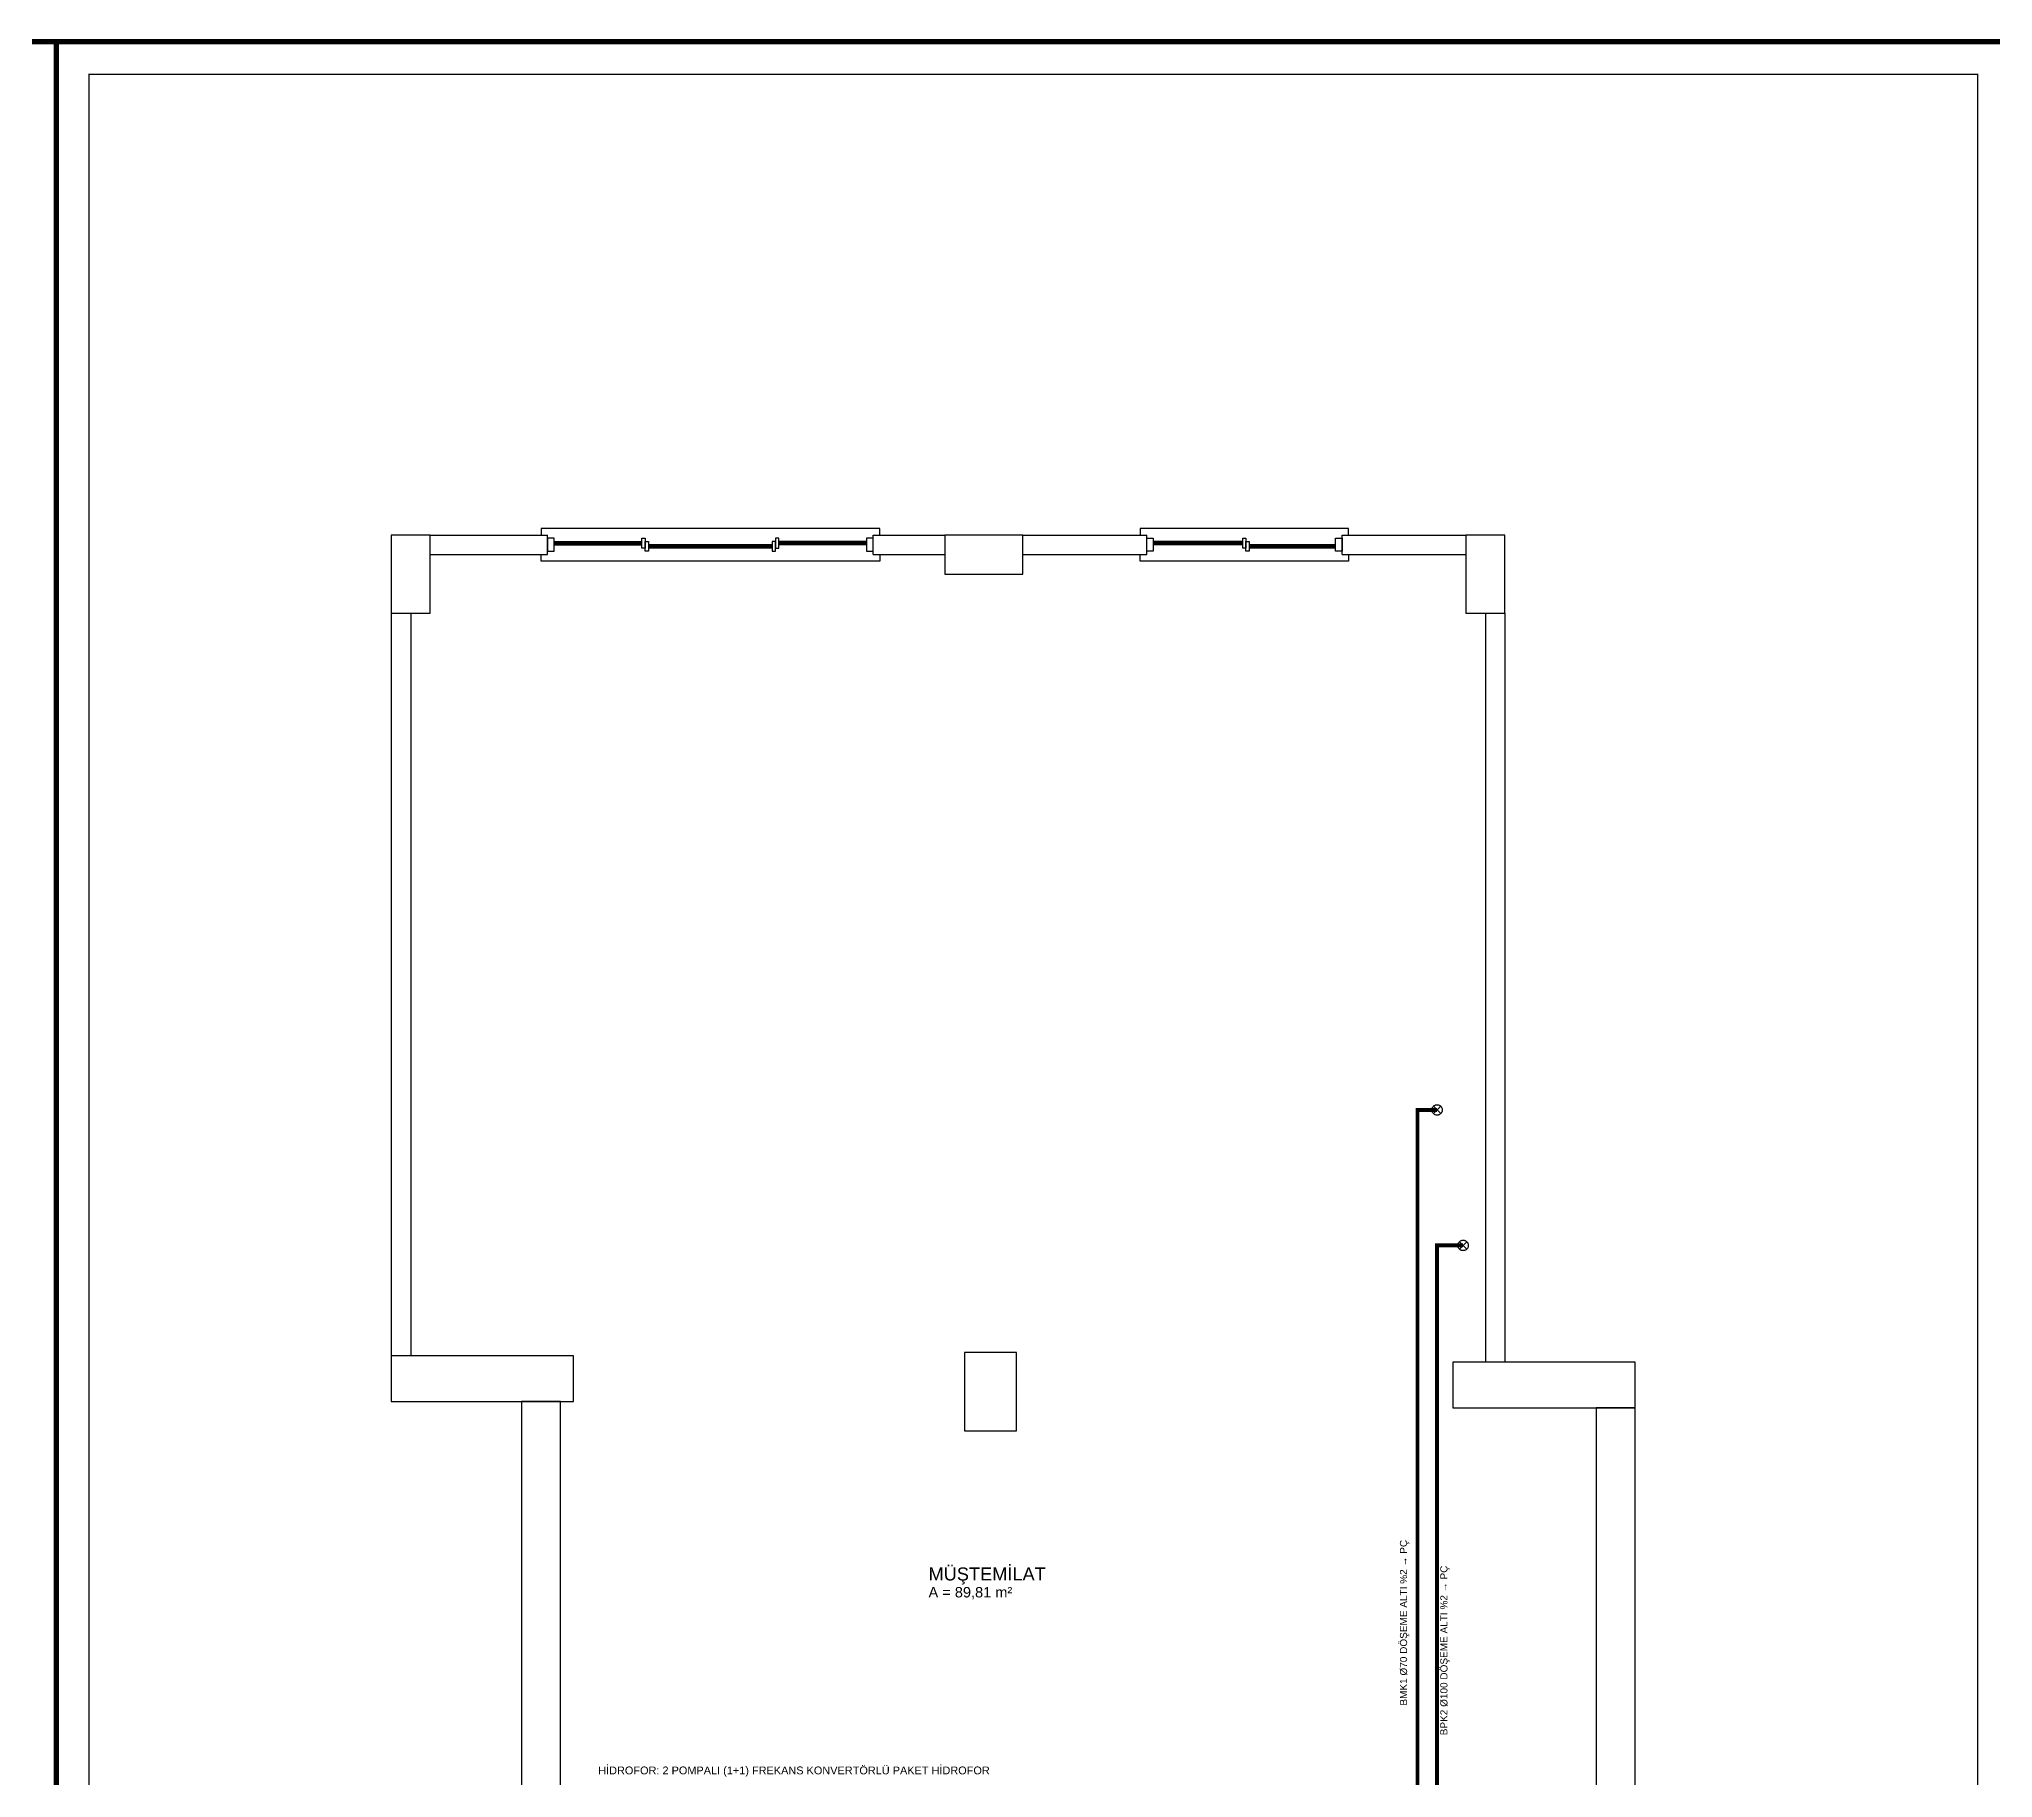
# Model space of a CAD drawing. Header units: centimetres. Extents: x -3952 to 14132, y 6348 to 11752.
# Drawn here: x 1487 to 2987, y 10417 to 11752 of the extents above; entities that cross this region are included whole.
import ezdxf
from ezdxf.enums import TextEntityAlignment as Align

# ---------------------------------------------------------------- set-up
doc = ezdxf.new("R2010")
doc.units = ezdxf.units.CM
doc.linetypes.add('PIS', pattern=[38, 30, -8])
for name, color, linetype in [('MIMARI', 8, 'Continuous'), ('MIMARI-KOLON', 8, 'Continuous'), ('MIMARI-YAZI', 8, 'Continuous'), ('MTY-HIDROFOR', 4, 'Continuous'), ('MTY-PAFTA', 7, 'Continuous'), ('MTY-PIS-SU-BORUSU', 6, 'PIS'), ('MTY-PISSU-CAP', 211, 'Continuous')]:
    doc.layers.add(name, color=color, linetype=linetype)
doc.layers.add('ROTAS-PAFTA-SINIRI', color=8, linetype='Continuous', plot=False)
doc.styles.add('ROTAS', font='arial.ttf')

# ---------------------------------------------------------------- blocks, each defined once
blk = doc.blocks.new('ROTAS_PAFTA')
blk.add_lwpolyline([(0, 0), (1, 0), (1, 1), (0, 1)], close=True)

msp = doc.modelspace()

# ---------------------------------------------------------------- linework, layer by layer
at = {"layer": 'MIMARI'}
for p, q in [((1787.1, 11371.3), (1877.1, 11371.3)), ((1877.1, 11356.3), (1877.1, 11371.3)), ((2127.1, 11356.3), (2127.1, 11371.3)), ((2127.1, 11371.3), (2182.1, 11371.3)), ((2242.1, 11371.3), (2337.1, 11371.3)), ((2337.1, 11356.3), (2337.1, 11371.3)), ((2487.1, 11356.3), (2487.1, 11371.3)), ((2487.1, 11371.3), (2582.1, 11371.3)), ((1787.1, 11356.3), (1877.1, 11356.3)), ((1882.1, 11366.3), (1949.6, 11366.3)), ((1882.1, 11365.3), (1949.6, 11365.3)), ((1882.1, 11364.8), (1949.6, 11364.8)), ((1882.1, 11363.8), (1949.6, 11363.8)), ((2049.6, 11363.8), (1954.6, 11363.8)), ((2049.6, 11362.8), (1954.6, 11362.8)), ((2049.6, 11362.3), (1954.6, 11362.3)), ((2049.6, 11361.3), (1954.6, 11361.3)), ((2122.1, 11366.3), (2054.6, 11366.3)), ((2122.1, 11365.3), (2054.6, 11365.3)), ((2122.1, 11364.8), (2054.6, 11364.8)), ((2122.1, 11363.8), (2054.6, 11363.8)), ((2127.1, 11356.3), (2182.1, 11356.3)), ((2242.1, 11356.3), (2337.1, 11356.3)), ((2410.8, 11366.3), (2342.1, 11366.3)), ((2410.8, 11365.3), (2342.1, 11365.3)), ((2410.8, 11364.8), (2342.1, 11364.8)), ((2410.8, 11363.8), (2342.1, 11363.8)), ((2482.1, 11363.8), (2415.8, 11363.8)), ((2482.1, 11362.8), (2415.8, 11362.8)), ((2482.1, 11362.3), (2415.8, 11362.3)), ((2482.1, 11361.3), (2415.8, 11361.3)), ((2487.1, 11356.3), (2582.1, 11356.3)), ((1757.1, 11311.3), (1757.1, 10741.3)), ((1772.1, 11311.3), (1772.1, 10741.3)), ((2597.1, 11311.3), (2597.1, 10736.3)), ((2612.1, 11311.3), (2612.1, 10736.3))]:
    msp.add_line(p, q, dxfattribs=at)
for points in [[(2132.1, 11371.3), (2132.1, 11376.3), (1872.1, 11376.3), (1872.1, 11371.3)], [(2492.1, 11371.3), (2492.1, 11376.3), (2332.1, 11376.3), (2332.1, 11371.3)], [(2132.1, 11356.3), (2132.1, 11351.3), (1872.1, 11351.3), (1872.1, 11356.3)], [(1882.1, 11358.8), (1882.1, 11368.8), (1877.1, 11368.8), (1877.1, 11358.8), (1882.1, 11358.8)], [(1949.6, 11361.3), (1949.6, 11368.8), (1952.1, 11368.8), (1952.1, 11361.3), (1949.6, 11361.3)], [(1952.1, 11358.8), (1952.1, 11366.3), (1954.6, 11366.3), (1954.6, 11358.8), (1952.1, 11358.8)], [(2052.1, 11358.8), (2052.1, 11366.3), (2049.6, 11366.3), (2049.6, 11358.8), (2052.1, 11358.8)], [(2054.6, 11361.3), (2054.6, 11368.8), (2052.1, 11368.8), (2052.1, 11361.3), (2054.6, 11361.3)], [(2127.1, 11358.8), (2127.1, 11368.8), (2122.1, 11368.8), (2122.1, 11358.8), (2127.1, 11358.8)], [(2492.1, 11356.3), (2492.1, 11351.3), (2332.1, 11351.3), (2332.1, 11356.3)], [(2342.1, 11368.8), (2342.1, 11358.8), (2337.1, 11358.8), (2337.1, 11368.8), (2342.1, 11368.8)], [(2413.3, 11368.8), (2413.3, 11361.3), (2410.8, 11361.3), (2410.8, 11368.8), (2413.3, 11368.8)], [(2415.8, 11366.3), (2415.8, 11358.8), (2413.3, 11358.8), (2413.3, 11366.3), (2415.8, 11366.3)], [(2487.1, 11368.8), (2487.1, 11358.8), (2482.1, 11358.8), (2482.1, 11368.8), (2487.1, 11368.8)], [(1857.1, 10111.3), (1887.1, 10111.3), (1887.1, 10706.3), (1857.1, 10706.3), (1857.1, 10111.3)], [(2682.1, 10141.3), (2712.1, 10141.3), (2712.1, 10701.3), (2682.1, 10701.3), (2682.1, 10141.3)]]:
    msp.add_lwpolyline(points, dxfattribs=at)
at = {"layer": 'MIMARI-KOLON'}
for points in [[(1757.1, 11371.3), (1757.1, 11311.3), (1787.1, 11311.3), (1787.1, 11371.3), (1757.1, 11371.3)], [(2242.1, 11371.3), (2182.1, 11371.3), (2182.1, 11341.3), (2242.1, 11341.3), (2242.1, 11371.3)], [(2582.1, 11371.3), (2582.1, 11311.3), (2612.1, 11311.3), (2612.1, 11371.3), (2582.1, 11371.3)], [(1897.1, 10741.3), (1757.1, 10741.3), (1757.1, 10706.3), (1897.1, 10706.3), (1897.1, 10741.3)], [(2237.1, 10743.8), (2197.1, 10743.8), (2197.1, 10683.8), (2237.1, 10683.8), (2237.1, 10743.8)], [(2712.1, 10736.3), (2572.1, 10736.3), (2572.1, 10701.3), (2712.1, 10701.3), (2712.1, 10736.3)]]:
    msp.add_lwpolyline(points, dxfattribs=at)
at = {"layer": 'MTY-PAFTA'}
for points, const_width in [([(0, 9100), (1500, 9100), (1500, 11750), (0, 11750)], 4), ([(1500, 9100), (3000, 9100), (3000, 11750), (1500, 11750)], 4), ([(1525, 9125), (2975, 9125), (2975, 11725), (1525, 11725)], 1)]:
    msp.add_lwpolyline(points, close=True, dxfattribs=dict(at, const_width=const_width))
at = {"layer": 'MTY-PIS-SU-BORUSU'}
for p, q in [((2557.2, 10927.2), (2562.8, 10932.8)), ((2557.2, 10932.8), (2562.8, 10927.2)), ((2577.2, 10823.2), (2582.8, 10828.8)), ((2577.2, 10828.8), (2582.8, 10823.2))]:
    msp.add_line(p, q, dxfattribs=at)
at = {"layer": 'MTY-PIS-SU-BORUSU', "const_width": 3}
for points in [[(2560, 10930), (2545, 10930), (2545, 10229), (2570, 10229), (2570, 10215)], [(2580, 10826), (2560, 10826), (2560, 10235), (2585, 10235), (2585, 10215)]]:
    msp.add_lwpolyline(points, dxfattribs=at)
at = {"layer": 'MTY-PIS-SU-BORUSU'}
for centre in [(2560, 10930), (2580, 10826)]:
    msp.add_circle(centre, 4, dxfattribs=at)

# ---------------------------------------------------------------- block references
at = {"layer": 'ROTAS-PAFTA-SINIRI', "xscale": 1500, "yscale": 2650}
for p in [(0, 9100), (1500, 9100)]:
    msp.add_blockref('ROTAS_PAFTA', p, dxfattribs=at)

# ---------------------------------------------------------------- texts
at = {"layer": 'MIMARI-YAZI', "style": 'ROTAS'}
for s, height, p in [('MÜŞTEMİLAT', 10, (2169.6, 10568.8)), ('A = 89,81 m²', 8, (2169.6, 10555.8))]:
    msp.add_text(s, height=height, dxfattribs=at).set_placement(p)
at = {"layer": 'MTY-HIDROFOR', "style": 'ROTAS'}
msp.add_text('HİDROFOR: 2 POMPALI (1+1) FREKANS KONVERTÖRLÜ PAKET HİDROFOR', height=6, dxfattribs=at).set_placement((1916, 10420))
at = {"layer": 'MTY-PISSU-CAP', "style": 'ROTAS'}
msp.add_text('BMK1 Ø70 DÖŞEME ALTI %2 → PÇ', height=5.5, rotation=90, dxfattribs=at).set_placement((2537, 10600), align=Align.RIGHT)
msp.add_text('BPK2 Ø100 DÖŞEME ALTI %2 → PÇ', height=5.5, rotation=90, dxfattribs=at).set_placement((2568, 10450))

doc.saveas('drawing.dxf')
